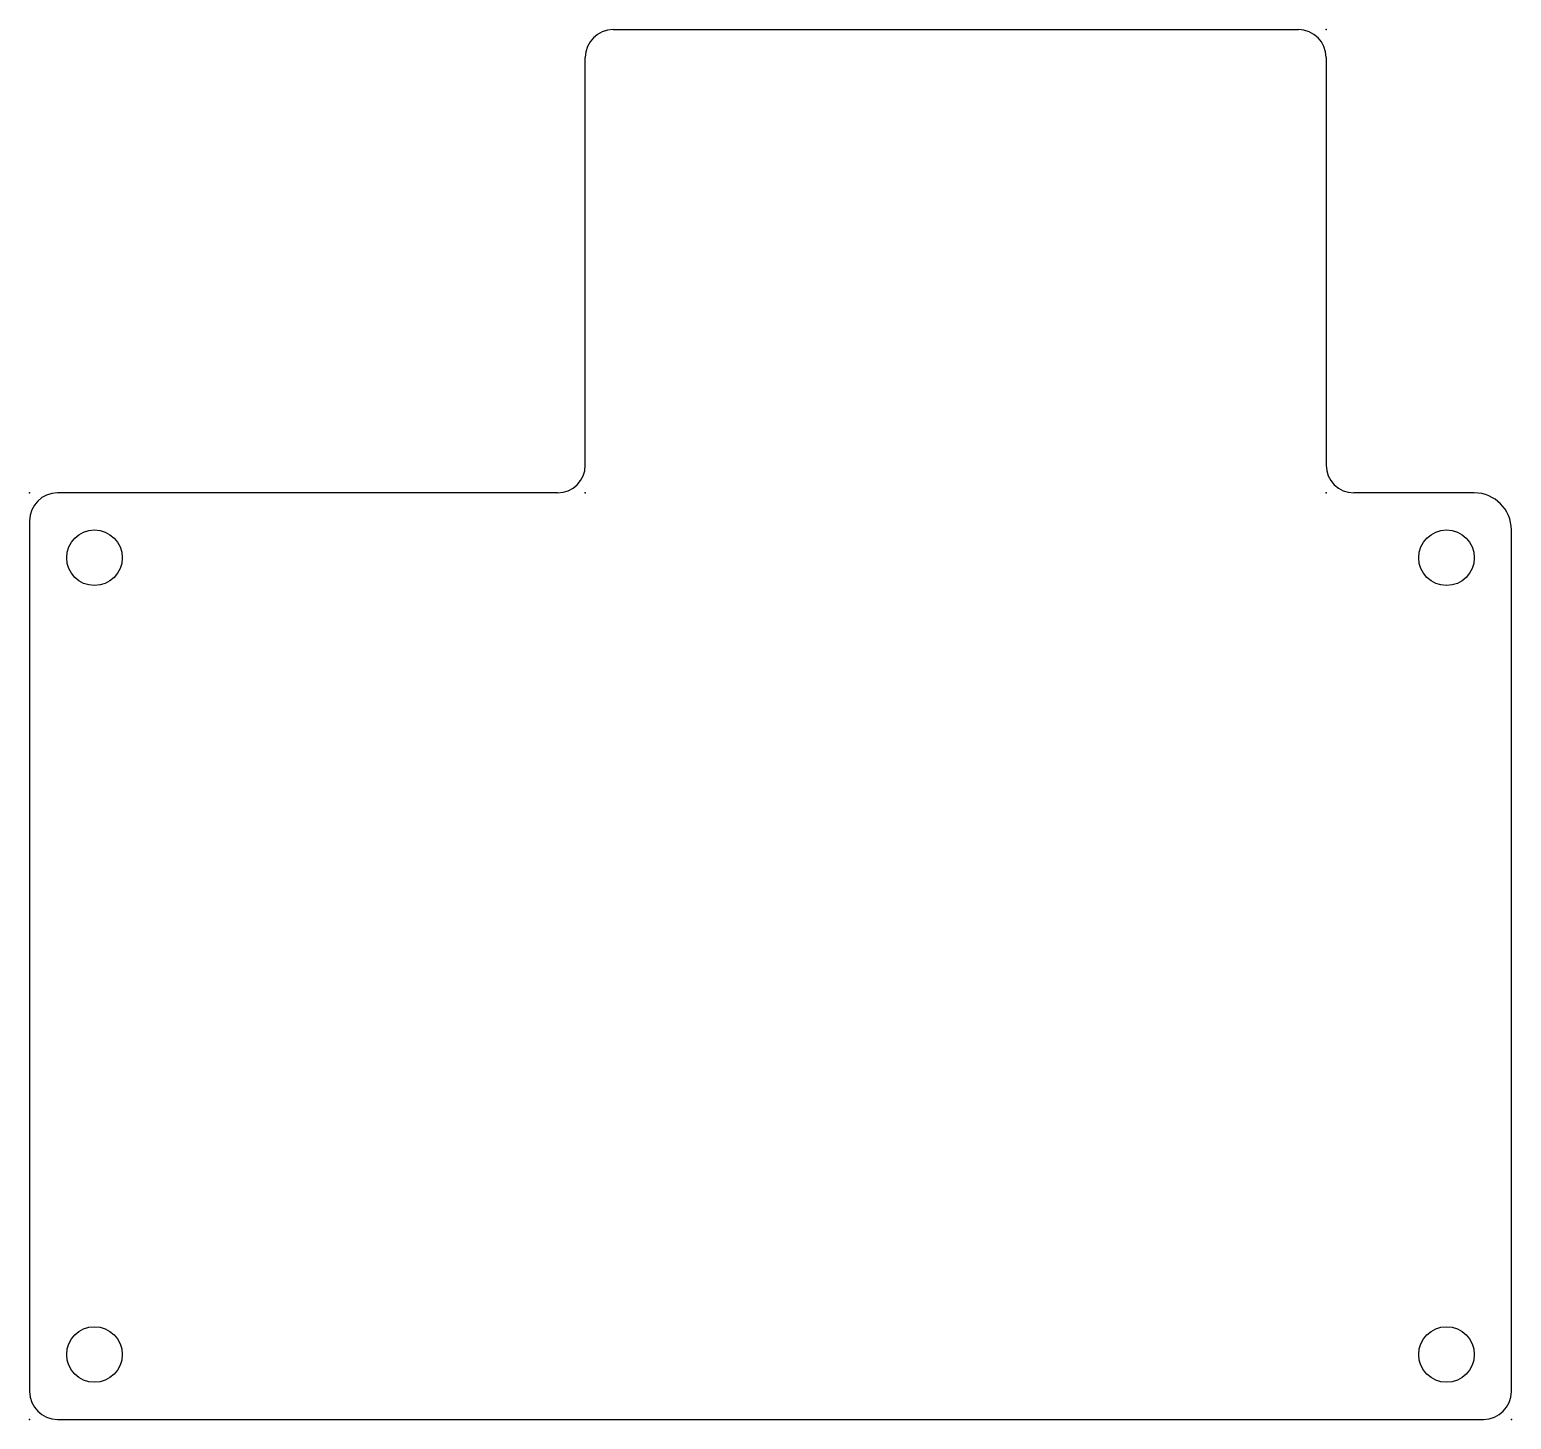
# Model space of a CAD drawing. Header units: millimetres. Extents: x 0 to 80, y 0 to 75.
import ezdxf

# ---------------------------------------------------------------- set-up
doc = ezdxf.new("R2010")
doc.units = ezdxf.units.MM
doc.header["$MEASUREMENT"] = 0
doc.layers.add('board_outline v7_Sketch2', color=7, linetype='Continuous')

msp = doc.modelspace()

# ---------------------------------------------------------------- linework, layer by layer
at = {"layer": 'board_outline v7_Sketch2'}
for p, q in [((31.5, 75), (68.5, 75)), ((30, 51.5), (30, 73.5)), ((70, 73.5), (70, 51.5)), ((28.5, 50), (1.5, 50)), ((78, 50), (71.5, 50)), ((0, 48.5), (0, 1.5)), ((80, 1.5), (80, 48)), ((1.5, 0), (78.5, 0))]:
    msp.add_line(p, q, dxfattribs=at)
for centre in [(3.5, 46.5), (76.5, 46.5), (3.5, 3.5), (76.5, 3.5)]:
    msp.add_circle(centre, 1.5, dxfattribs=at)
for centre, radius, start, end in [((31.5, 73.5), 1.5, 90, 180), ((68.5, 73.5), 1.5, 0, 90), ((28.5, 51.5), 1.5, 270, 360), ((71.5, 51.5), 1.5, 180, 270), ((1.5, 48.5), 1.5, 90, 180), ((78, 48), 2, 0, 90), ((1.5, 1.5), 1.5, 180, 270), ((78.5, 1.5), 1.5, 270, 0)]:
    msp.add_arc(centre, radius, start, end, dxfattribs=at)
for p in [(70, 75), (0, 50), (30, 50), (70, 50), (0, 0), (0, 0), (80, 0)]:
    msp.add_point(p, dxfattribs=at)

doc.saveas('drawing.dxf')
